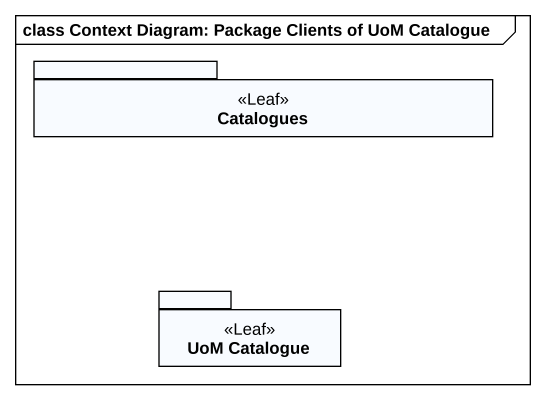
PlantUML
@startuml
mainframe class Context Diagram: Package Clients of UoM Catalogue
package Catalogues <<Leaf>> {
}
package "UoM Catalogue" as UoM_Catalogue <<Leaf>> {
}
@enduml
